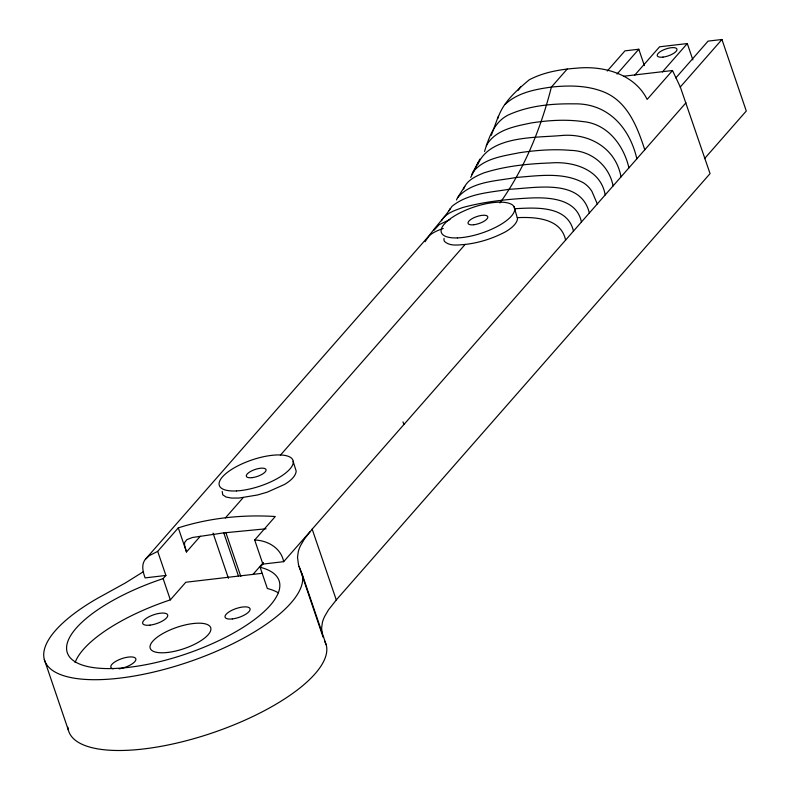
<?xml version="1.0" encoding="UTF-8"?>
<svg xmlns="http://www.w3.org/2000/svg" width="790" height="790" viewBox="0 0 790 790"><rect width="100%" height="100%" fill="white"/><g stroke="black" fill="none" stroke-linecap="round" stroke-linejoin="round"><path stroke-width="1.19" d="M484.537 151.483C488.852 137.559 494.244 121.937 508.246 115.014C528.717 105.663 551.637 103.539 573.895 103.855C607.895 102.957 629.749 127.832 636.849 158.81M497.828 118.51C502.766 102.453 516.759 90.337 529.241 79.8C544.004 72.048 560.722 69.313 577.194 68.128C603.609 65.57 634.587 74.033 647.148 99.422L672.497 70.517L680.328 87.028L710.052 173.612L336.283 599.956L328.452 609.919L324.631 616.457A135.712 47.746 -18.8 0 0 322.399 622.431L321.619 628.05L322.132 633.55M477.901 164.271C490.254 135.11 536.124 137.974 562.658 135.406C590.199 133.461 615.914 148.648 621.009 176.881M491.331 135.317L498.302 116.318M470.722 177.404L478.483 162.157M425.139 241.72C432.772 229.169 443.911 218.731 451.989 206.328C467.848 193.353 489.79 192.503 509.214 189.274C535.126 188.208 580.808 177.918 589.34 213.004M463.671 188.968C466.643 180.169 476.044 176.121 483.964 172.852C505.304 166.088 527.769 163.767 550.047 162.977C572.73 160.972 600.874 169.1 605.18 194.942M222.197 491.42L222.76 494.826L226.078 497.038L231.589 498.065L239.005 498.046L257.451 495.004L267.208 492.17L284.43 484.497A38.69 15.632 -12.8 0 0 296.161 471.028L293.07 461.251M471.709 174.57L479.885 159.096M449.056 210.624L450.27 208.451M486.304 145.676C495.054 129.738 515.09 126.301 531.334 122.944C548.329 120.307 565.689 119.191 582.783 121.571C607.569 123.714 623.646 145.232 628.929 167.845M441.511 220.756C445.728 213.004 455.07 210.377 462.782 207.503C484.369 201.648 506.736 199.248 529.014 198.073C548.24 197.075 576.67 198.25 581.42 222.039M456.482 199.979A21.745 17.38 41.2 0 1 457.637 197.638L464.747 186.4M433.779 230.492L439.171 224.666L449.935 219.531M443.229 228.517C437.413 230.473 431.33 232.971 427.262 237.77L145.36 559.33C141.005 564.653 142.98 572.079 145.113 577.895L165.9 575.456L157.694 551.361L178.283 527.878C209.33 517.914 242.777 514.448 275.276 516.522L254.686 540.005L262.892 564.1L260.117 567.269A111.864 39.362 -18.8 0 1 219.008 640.562A111.864 39.362 -18.8 0 1 70.409 657.961A111.864 39.362 -18.8 0 1 163.125 578.626L165.9 575.456M518.289 90.238L520.887 86.406M457.637 197.638C471.699 181.098 496.456 181.186 516.245 177.444C538.444 175.795 563.132 171.736 583.573 182.885A21.745 17.38 41.2 0 1 591.898 191.348L597.299 203.929M499.961 202.951C524.748 168.329 540.893 128.168 551.39 87.088L567.22 69.026M473.22 171.815C484.221 158.119 503.378 156.035 519.474 152.717C536.38 150.238 553.543 148.895 570.607 150.377C591.394 150.712 609.139 165.544 613.099 185.907M685.947 102.809L312.178 529.152L304.348 539.126L300.526 545.653A135.712 47.746 -18.8 0 0 298.294 551.627L297.514 557.246L298.472 564.593L323.13 637.254M607.273 71.011L624.949 50.856L638.804 49.237L644.364 65.58M178.283 527.878L186.489 551.973L200.285 536.242M225.338 517.973L243.31 497.483M280.381 455.198L465.142 244.436C479.056 242.895 492.585 238.55 504.988 232.082A38.384 15.504 -12.8 0 0 517.539 218.721L514.033 206.674M617.03 74.062L638.804 49.237M75.099 662.534A111.864 39.362 -18.8 0 1 170.354 599.867L185.798 582.25L262.181 573.303M634.696 75.198L659.581 46.798L687.3 43.559L692.86 59.902M662.405 71.949L687.3 43.559M675.835 77.914L708.077 41.12L721.942 39.5L746.283 111.005L704.522 158.642M252.869 574.547L263.435 562.5M680.18 87.127L721.942 39.5M262.892 564.1L283.669 561.67L309.917 531.798M145.36 559.33L149.488 555.538L157.694 551.361M505.047 104.468C517.47 92.677 534.998 89.379 551.39 87.088C569.541 85.172 588.54 85.29 605.555 92.697C628.228 102.917 637.609 127.802 644.768 149.774M143.553 571.605L125.353 582.971L98.138 597.981A135.831 47.795 -18.8 0 0 119.369 678.176A135.831 47.795 -18.8 0 0 302.135 574.093L299.025 566.45M623.833 76.215L672.497 70.517M465.142 244.436C458.348 244.9 450.014 246.529 444.543 241.454A38.424 11.346 -24.5 0 1 444.089 238.392M266.072 528.796L223.244 532.944L192.444 537.496L186.884 539.649L184.623 542.523L184.524 545.021L186.489 551.973M514.448 208.748C534.889 207.602 567.457 205.064 573.471 231.114M517.332 217.665C535.146 216.806 561.137 218.267 565.581 240.111M254.686 540.005C267.721 540.429 281.062 548.013 283.669 561.67M324.581 641.055L326.24 644.897A135.831 47.795 -18.8 0 1 205.519 735.164A135.831 47.795 -18.8 0 1 67.881 727.215M402.979 421.9L403.957 424.467M312.178 529.152L336.283 599.956M302.135 574.093L326.24 644.897M260.117 567.269L267.346 588.511A111.864 39.362 -18.8 0 1 278.297 592.806M225.812 532.411L240.802 576.433M223.837 533.062L238.422 575.93M213.043 533.112L228.429 578.3M163.125 578.626L170.354 599.867M44.289 659.403L68.394 730.207M113.098 668.854A13.183 4.641 -18.8 0 1 119.645 659.452A13.183 4.641 -18.8 0 1 135.9 659.433A13.183 4.641 -18.8 0 1 119.122 668.844M149.962 625.137A13.183 4.641 -18.8 0 0 167.697 615.035A13.183 4.641 -18.8 0 0 147.898 617.346A13.183 4.641 -18.8 0 0 149.962 625.137M232.329 618.926A13.183 4.641 -18.8 0 0 250.065 608.823A13.183 4.641 -18.8 0 0 230.265 611.144A13.183 4.641 -18.8 0 0 232.329 618.926M167.776 652.441A31.956 11.248 -18.8 0 0 210.782 627.951A31.956 11.248 -18.8 0 0 162.78 633.58A31.956 11.248 -18.8 0 0 167.776 652.441M457.4 237.909A38.601 13.578 -18.8 0 0 514.636 210.209A38.601 13.578 -18.8 0 0 461.716 212.016A38.601 13.578 -18.8 0 0 457.4 237.909M473.793 224.745A10.389 3.654 -18.8 0 0 487.776 216.786A10.389 3.654 -18.8 0 0 472.173 218.613A10.389 3.654 -18.8 0 0 473.793 224.745M236.575 490.916A38.917 13.687 -18.8 0 0 293.268 462.535A38.917 13.687 -18.8 0 0 238.718 465.429A38.917 13.687 -18.8 0 0 236.575 490.916M252.01 477.664A10.389 3.654 -18.8 0 0 266.052 469.714A10.389 3.654 -18.8 0 0 250.499 471.492A10.389 3.654 -18.8 0 0 252.01 477.664M662.988 57.107A10.389 3.654 -18.8 0 0 676.961 49.148A10.389 3.654 -18.8 0 0 661.368 50.975A10.389 3.654 -18.8 0 0 662.988 57.107"/></g></svg>
